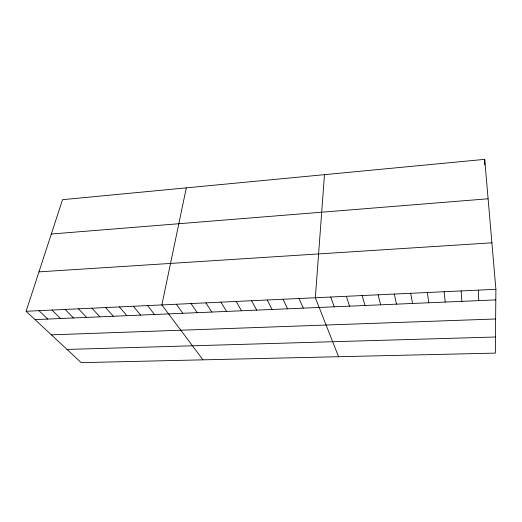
<?xml version="1.0" encoding="UTF-8"?>
<svg xmlns="http://www.w3.org/2000/svg" width="522" height="522" viewBox="0 0 522 522"><rect width="100%" height="100%" fill="white"/><g stroke="black" fill="none" stroke-linecap="round" stroke-linejoin="round"><path stroke-width="0.78" d="M495.9 289.305L495.332 353.113L81.178 362.64L26.1 311.269L62.529 199.678L484.703 159.36L495.9 289.305L26.1 311.269M324.482 174.661L315.334 297.749L338.576 356.715M186.315 187.855L161.866 304.92L202.98 359.834M51.319 234.013L488.096 198.784M38.961 271.864L491.894 242.815M35.052 319.614L495.809 299.896M51.378 334.843L495.639 318.981M67.025 349.433L495.476 337.01M38.967 310.662L47.724 319.072M51.985 310.055L60.539 318.524M65.152 309.442L73.498 317.97M78.483 308.815L86.613 317.409M91.963 308.189L99.878 316.841M105.607 307.549L113.294 316.267M119.421 306.903L126.872 315.686M133.397 306.251L140.614 315.099M147.543 305.592L154.519 314.505M176.358 304.241L182.824 313.291M191.032 303.556L197.238 312.671M205.896 302.864L211.828 312.052M220.936 302.16L226.594 311.419M236.172 301.448L241.542 310.779M251.604 300.724L256.68 310.127M267.231 299.993L272.008 309.474M283.061 299.256L287.524 308.809M299.093 298.506L303.243 308.137M330.739 297.025L334.25 306.812M346.334 296.3L349.531 306.153M362.124 295.563L364.989 305.494M378.117 294.813L380.642 304.822M394.306 294.056L396.485 304.143M410.703 293.292L412.524 303.458M427.309 292.516L428.764 302.767M444.124 291.726L445.214 302.062M461.161 290.93L461.866 301.351M478.42 290.128L478.726 300.626M484.703 159.36L484.768 164.991"/></g></svg>
